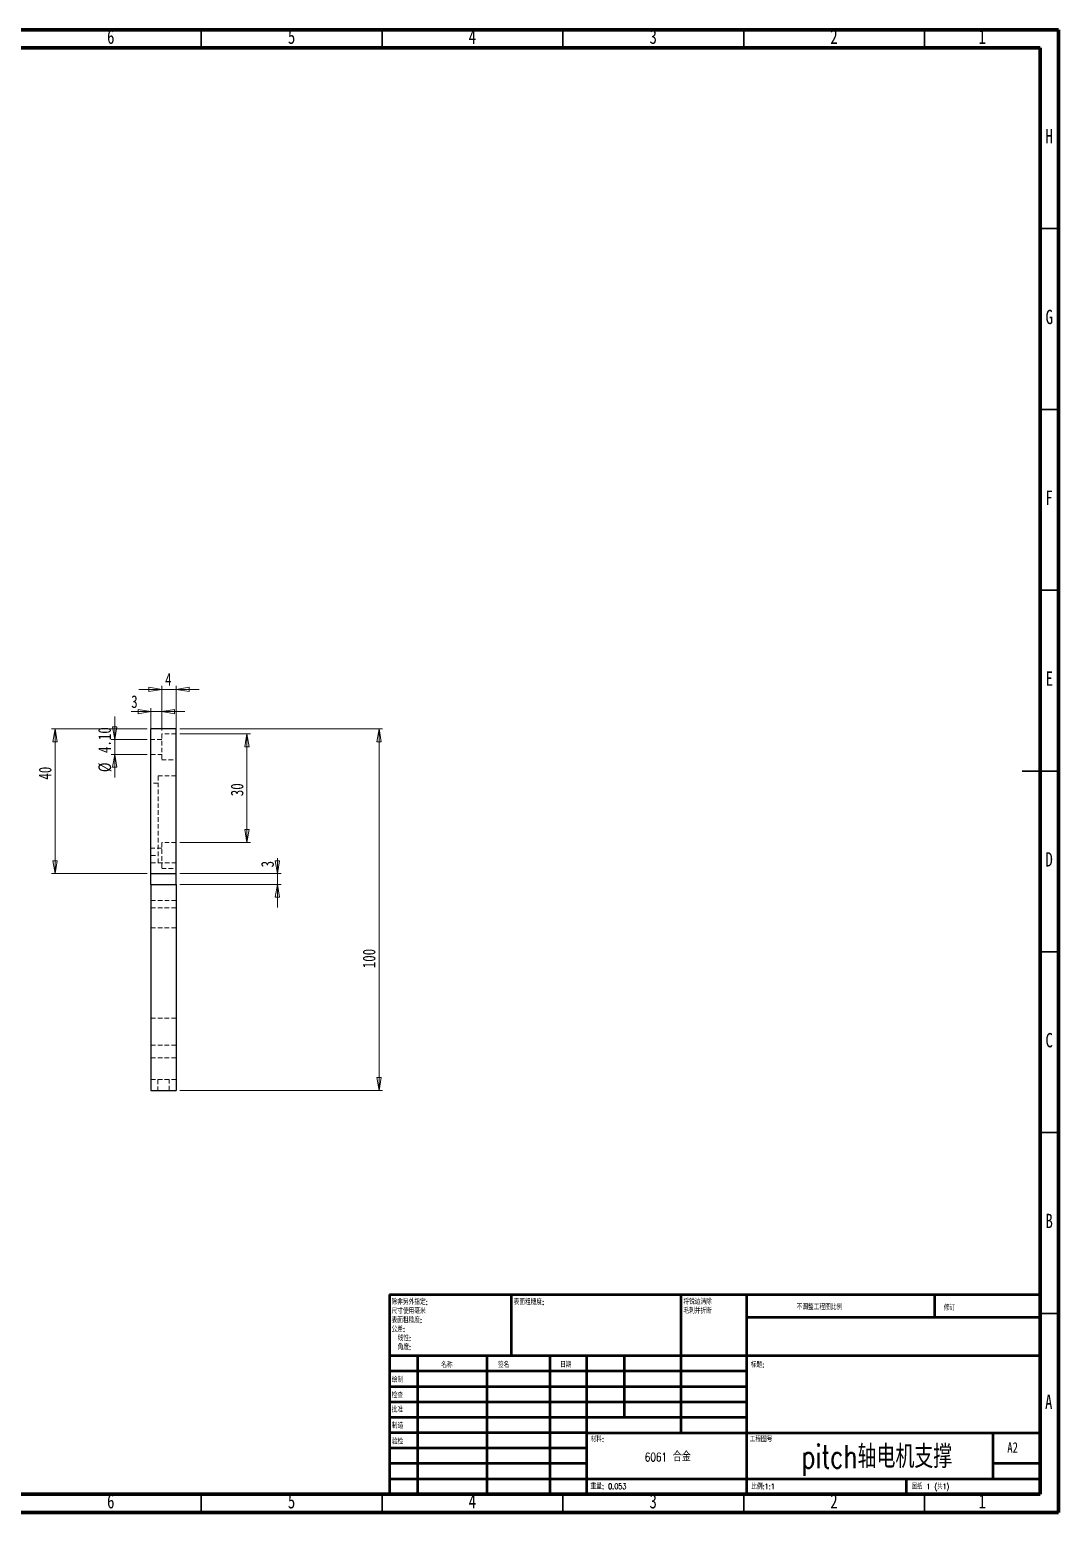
# Model space of a CAD drawing. Header units: millimetres. Extents: x 15 to 589, y 5 to 415.
# Drawn here: x 304.5 to 589, y 5 to 415 of the extents above; entities that cross this region are included whole.
import ezdxf

# ---------------------------------------------------------------- set-up
doc = ezdxf.new("R2010")
doc.units = ezdxf.units.MM
doc.linetypes.add('HIDDEN', pattern=[1.905, 1.27, -0.635])
doc.styles.add('SLDTEXTSTYLE0', font='TXT', dxfattribs={"width": 0.75, "bigfont": 'bigfont'})
doc.styles.add('SLDTEXTSTYLE1', font='TXT', dxfattribs={"width": 0.694444, "bigfont": 'bigfont'})
doc.styles.add('SLDTEXTSTYLE2', font='TXT', dxfattribs={"width": 0.75})
doc.dimstyles.new('SLDDIMSTYLE1', dxfattribs={"dimtxt": 3.5, "dimasz": 3.556, "dimexe": 0, "dimexo": 0.0625, "dimgap": 0.875, "dimtad": 1, "dimrnd": 1e-09, "dimzin": 12, "dimdsep": 46, "dimtxsty": 'SLDTEXTSTYLE2', "dimblk1": 'CLOSED', "dimblk2": 'CLOSED', "dimsah": 1, "dimcen": 0.09, "dimadec": 0, "dimazin": 3, "dimtfac": 1, "dimtofl": 0, "dimtmove": 0, "dimatfit": 3, "dimldrblk": 'CLOSED', "dimfxl": 1, "dimfrac": 2, "dimtolj": 1, "dimtzin": 12, "dimarcsym": 0})
doc.dimstyles.new('SLDDIMSTYLE5', dxfattribs={"dimtxt": 3.5, "dimasz": 3.556, "dimexe": 0, "dimexo": 0.0625, "dimgap": 0.875, "dimtad": 1, "dimrnd": 1e-09, "dimzin": 12, "dimdsep": 46, "dimtxsty": 'SLDTEXTSTYLE2', "dimblk1": 'CLOSED', "dimblk2": 'CLOSED', "dimsah": 1, "dimcen": 0.09, "dimadec": 0, "dimazin": 3, "dimtfac": 1, "dimtmove": 0, "dimatfit": 0, "dimldrblk": 'CLOSED', "dimfxl": 1, "dimfrac": 2, "dimtolj": 1, "dimtzin": 12, "dimarcsym": 0})
doc.dimstyles.new('SLDDIMSTYLE9', dxfattribs={"dimtxt": 3.5, "dimasz": 3.556, "dimexe": 0, "dimexo": 0.0625, "dimgap": 0.875, "dimtad": 1, "dimrnd": 1e-09, "dimzin": 4, "dimdsep": 46, "dimtxsty": 'SLDTEXTSTYLE2', "dimblk1": 'CLOSED', "dimblk2": 'CLOSED', "dimsah": 1, "dimcen": 0.09, "dimadec": 0, "dimazin": 1, "dimtfac": 1, "dimtmove": 0, "dimatfit": 0, "dimldrblk": 'CLOSED', "dimfxl": 1, "dimfrac": 2, "dimtolj": 1, "dimtzin": 12, "dimarcsym": 0})

# ---------------------------------------------------------------- blocks, each defined once
blk = doc.blocks.new('SW_NOTE_0')
at = {"color": 0, "linetype": 'Continuous', "lineweight": 0, "char_height": 1.5, "attachment_point": 1, "style": 'SLDTEXTSTYLE0'}
for s, insert in [('\\M+18F9C\\M+194F1另\\M+18A4F\\M+18E77\\M+192E8:', (0, 1.93)), ('\\M+1955C\\M+196CA\\M+19165糙\\M+19378:', (0, -3.07)), ('\\M+18EDA\\M+190A1\\M+18E67\\M+19770\\M+19F7C\\M+195C4', (0, -0.57)), ('\\M+18CF6\\M+18DB7:', (0, -5.57)), ('线\\M+190AB:', (1.69, -8.07)), ('\\M+18A70\\M+19378:', (1.69, -10.57))]:
    blk.add_mtext(s, dxfattribs=dict(at, insert=insert))
blk = doc.blocks.new('SW_NOTE_1')
at = {"color": 0, "linetype": 'Continuous', "lineweight": 0, "char_height": 1.5, "attachment_point": 1, "style": 'SLDTEXTSTYLE0'}
for s, insert in [('\\M+18FAB锐边\\M+190B4\\M+18F9C', (0, 1.93)), ('\\M+196D1\\M+18E68\\M+19BF3\\M+190DC\\M+19266', (0, -0.57))]:
    blk.add_mtext(s, dxfattribs=dict(at, insert=insert))
blk = doc.blocks.new('_Closed')
at = {"color": 0, "linetype": 'ByBlock', "lineweight": -2}
for p, q in [((-1, 0.166667), (0, 0)), ((-1, 0.166667), (-1, -0.166667)), ((0, 0), (-1, -0.166667)), ((0, 0), (-1, 0))]:
    blk.add_line(p, q, dxfattribs=at)
blk = doc.blocks.new('_D_22')
at = {"color": 7, "linetype": 'Continuous', "lineweight": 18}
for p, q in [((346.05, 221.65), (402.14, 221.65)), ((401.14, 221.65), (401.14, 121.65)), ((346.05, 121.65), (402.14, 121.65))]:
    blk.add_line(p, q, dxfattribs=at)
at = {"color": 7, "linetype": 'Continuous', "lineweight": 18, "xscale": 3.556, "yscale": 3.556}
for p, rotation in [((401.14, 221.65), 90), ((401.14, 121.65), 270)]:
    blk.add_blockref('_Closed', p, dxfattribs=dict(at, rotation=rotation))
at = {"color": 7, "linetype": 'Continuous', "lineweight": 18, "insert": (396.63, 155.47), "char_height": 3.5, "attachment_point": 1, "rotation": 90, "style": 'SLDTEXTSTYLE2'}
blk.add_mtext('100', dxfattribs=at)
blk = doc.blocks.new('_D_23')
at = {"color": 7, "linetype": 'Continuous', "lineweight": 18}
for p, q in [((341.05, 232.56), (334.7, 232.56)), ((341.05, 221.25), (341.05, 233.56)), ((345.05, 232.56), (341.05, 232.56)), ((345.05, 221.25), (345.05, 233.56)), ((345.05, 232.56), (351.4, 232.56))]:
    blk.add_line(p, q, dxfattribs=at)
at = {"color": 7, "linetype": 'Continuous', "lineweight": 18, "xscale": 3.556, "yscale": 3.556}
blk.add_blockref('_Closed', (341.05, 232.56), dxfattribs=at)
at = {"color": 7, "linetype": 'Continuous', "lineweight": 18, "xscale": 3.556, "yscale": 3.556, "rotation": 180}
blk.add_blockref('_Closed', (345.05, 232.56), dxfattribs=at)
at = {"color": 7, "linetype": 'Continuous', "lineweight": 18, "insert": (341.98, 237.08), "char_height": 3.5, "attachment_point": 1, "style": 'SLDTEXTSTYLE2'}
blk.add_mtext('4', dxfattribs=at)
blk = doc.blocks.new('_D_24')
at = {"color": 7, "linetype": 'Continuous', "lineweight": 18}
for p, q in [((338.05, 226.43), (332.61, 226.43)), ((338.05, 219.7), (338.05, 227.43)), ((341.05, 226.43), (338.05, 226.43)), ((341.05, 221.25), (341.05, 227.43)), ((341.05, 226.43), (347.4, 226.43))]:
    blk.add_line(p, q, dxfattribs=at)
at = {"color": 7, "linetype": 'Continuous', "lineweight": 18, "xscale": 3.556, "yscale": 3.556}
blk.add_blockref('_Closed', (338.05, 226.43), dxfattribs=at)
at = {"color": 7, "linetype": 'Continuous', "lineweight": 18, "xscale": 3.556, "yscale": 3.556, "rotation": 180}
blk.add_blockref('_Closed', (341.05, 226.43), dxfattribs=at)
at = {"color": 7, "linetype": 'Continuous', "lineweight": 18, "insert": (332.61, 230.94), "char_height": 3.5, "attachment_point": 1, "style": 'SLDTEXTSTYLE2'}
blk.add_mtext('3', dxfattribs=at)
blk = doc.blocks.new('_D_25')
at = {"color": 7, "linetype": 'Continuous', "lineweight": 18}
for p, q in [((328.05, 218.7), (328.05, 225.05)), ((337.05, 218.7), (327.05, 218.7)), ((328.05, 218.7), (328.05, 214.6)), ((337.05, 214.6), (327.05, 214.6)), ((328.05, 214.6), (328.05, 208.25))]:
    blk.add_line(p, q, dxfattribs=at)
at = {"color": 7, "linetype": 'Continuous', "lineweight": 18, "xscale": 3.556, "yscale": 3.556}
for p, rotation in [((328.05, 218.7), 270), ((328.05, 214.6), 90)]:
    blk.add_blockref('_Closed', p, dxfattribs=dict(at, rotation=rotation))
at = {"color": 7, "linetype": 'Continuous', "lineweight": 18, "char_height": 3.5, "attachment_point": 1, "rotation": 90, "style": 'SLDTEXTSTYLE2'}
for s, insert in [('4.10', (323.48, 214.98)), ('%%c', (323.54, 209.7))]:
    blk.add_mtext(s, dxfattribs=dict(at, insert=insert))
blk = doc.blocks.new('_D_26')
at = {"color": 7, "linetype": 'Continuous', "lineweight": 18}
for p, q in [((346.05, 220.25), (365.63, 220.25)), ((364.63, 190.25), (364.63, 220.25)), ((346.05, 190.25), (365.63, 190.25))]:
    blk.add_line(p, q, dxfattribs=at)
at = {"color": 7, "linetype": 'Continuous', "lineweight": 18, "xscale": 3.556, "yscale": 3.556}
for p, rotation in [((364.63, 220.25), 90), ((364.63, 190.25), 270)]:
    blk.add_blockref('_Closed', p, dxfattribs=dict(at, rotation=rotation))
at = {"color": 7, "linetype": 'Continuous', "lineweight": 18, "insert": (360.12, 203.04), "char_height": 3.5, "attachment_point": 1, "rotation": 90, "style": 'SLDTEXTSTYLE2'}
blk.add_mtext('30', dxfattribs=at)
blk = doc.blocks.new('_D_27')
at = {"color": 7, "linetype": 'Continuous', "lineweight": 18}
for p, q in [((337.05, 221.65), (310.56, 221.65)), ((311.56, 181.65), (311.56, 221.65)), ((337.05, 181.65), (310.56, 181.65))]:
    blk.add_line(p, q, dxfattribs=at)
at = {"color": 7, "linetype": 'Continuous', "lineweight": 18, "xscale": 3.556, "yscale": 3.556}
for p, rotation in [((311.56, 221.65), 90), ((311.56, 181.65), 270)]:
    blk.add_blockref('_Closed', p, dxfattribs=dict(at, rotation=rotation))
at = {"color": 7, "linetype": 'Continuous', "lineweight": 18, "insert": (307.05, 207.62), "char_height": 3.5, "attachment_point": 1, "rotation": 90, "style": 'SLDTEXTSTYLE2'}
blk.add_mtext('40', dxfattribs=at)
blk = doc.blocks.new('_D_28')
at = {"color": 7, "linetype": 'Continuous', "lineweight": 18}
for p, q in [((373.05, 181.65), (373.05, 185.93)), ((346.05, 181.65), (374.05, 181.65)), ((373.05, 178.65), (373.05, 181.65)), ((346.05, 178.65), (374.05, 178.65)), ((373.05, 178.65), (373.05, 172.3))]:
    blk.add_line(p, q, dxfattribs=at)
at = {"color": 7, "linetype": 'Continuous', "lineweight": 18, "xscale": 3.556, "yscale": 3.556}
for p, rotation in [((373.05, 181.65), 270), ((373.05, 178.65), 90)]:
    blk.add_blockref('_Closed', p, dxfattribs=dict(at, rotation=rotation))
at = {"color": 7, "linetype": 'Continuous', "lineweight": 18, "insert": (368.54, 183.35), "char_height": 3.5, "attachment_point": 1, "rotation": 90, "style": 'SLDTEXTSTYLE2'}
blk.add_mtext('3', dxfattribs=at)

msp = doc.modelspace()

# ---------------------------------------------------------------- linework, layer by layer
at = {"color": 7, "linetype": 'Continuous', "lineweight": 70}
for p, q in [((15, 415), (589, 415)), ((589, 415), (589, 5)), ((20, 410), (584, 410)), ((584, 410), (584, 10)), ((584, 10), (20, 10)), ((589, 5), (15, 5))]:
    msp.add_line(p, q, dxfattribs=at)
at = {"color": 7, "linetype": 'Continuous', "lineweight": 35}
for p, q in [((352, 410), (352, 415)), ((402, 410), (402, 415)), ((452, 410), (452, 415)), ((502, 410), (502, 415)), ((552, 410), (552, 415)), ((584, 360), (589, 360)), ((584, 310), (589, 310)), ((584, 260), (589, 260)), ((589.001, 210), (578.999, 210)), ((584, 210), (589, 210)), ((584, 160), (589, 160)), ((584, 110), (589, 110)), ((584, 60), (589, 60)), ((352, 10), (352, 5)), ((402, 10), (402, 5)), ((452, 10), (452, 5)), ((502, 10), (502, 5)), ((552, 10), (552, 5))]:
    msp.add_line(p, q, dxfattribs=at)
at = {"color": 7, "linetype": 'Continuous', "lineweight": 25}
for p, q in [((345.05, 221.65247), (338.05, 221.65247)), ((338.05, 181.65247), (338.05, 221.65247)), ((345.05, 181.65247), (345.05, 221.65247)), ((338.05, 181.65247), (345.05, 181.65247)), ((338.05, 178.65247), (338.05, 181.65247)), ((345.05, 178.65247), (345.05, 181.65247)), ((338.05, 178.65247), (345.05, 178.65247)), ((338.05, 178.65247), (338.05, 121.65247)), ((345.05, 178.65247), (345.05, 121.65247)), ((338.05, 121.65247), (345.05, 121.65247))]:
    msp.add_line(p, q, dxfattribs=at)
at = {"color": 7, "linetype": 'HIDDEN', "lineweight": 18}
for p, q in [((341.05, 218.70248), (338.05, 218.70248)), ((341.05, 220.25247), (341.05, 213.05247)), ((345.05, 220.25247), (341.05, 220.25247)), ((338.05, 214.60247), (341.05, 214.60247)), ((341.05, 213.05247), (345.05, 213.05247)), ((340.05, 206.65247), (338.05, 206.65247)), ((340.05, 208.67747), (340.05, 184.62747)), ((345.05, 208.67747), (340.05, 208.67747)), ((341.05, 188.70248), (338.05, 188.70248)), ((341.05, 190.25247), (341.05, 183.05247)), ((345.05, 190.25247), (341.05, 190.25247)), ((338.05, 186.65247), (340.05, 186.65247)), ((338.05, 184.60247), (341.05, 184.60247)), ((340.05, 184.62747), (345.05, 184.62747)), ((338.05, 181.65247), (345.05, 181.65247)), ((341.05, 183.05247), (345.05, 183.05247)), ((338.05, 178.65247), (345.05, 178.65247)), ((345.05, 174.15247), (338.05, 174.15247)), ((338.05, 172.17331), (345.05, 172.17331)), ((338.05, 166.65247), (345.05, 166.65247)), ((338.05, 141.65247), (345.05, 141.65247)), ((338.05, 134.15247), (345.05, 134.15247)), ((338.05, 130.65247), (345.05, 130.65247)), ((338.05, 124.65247), (345.05, 124.65247)), ((340, 124.65247), (340, 121.65247)), ((343.1, 121.65247), (343.1, 124.65247))]:
    msp.add_line(p, q, dxfattribs=at)
at = {"color": 7, "linetype": 'Continuous', "lineweight": 50}
for p, q in [((404, 65.25), (584, 65.25)), ((404, 65.25), (404, 10)), ((437.8, 48.25), (437.8, 65.25)), ((484.6, 65.25), (484.6, 27)), ((502.8, 65.25), (502.8, 10)), ((554.8, 58.875), (554.8, 65.25)), ((584, 58.875), (502.8, 58.875)), ((584, 48.25), (404, 48.25)), ((411.8, 48.25), (411.8, 10)), ((430.99095, 48.25), (430.99095, 10)), ((448.39893, 48.25), (448.39893, 10)), ((458.6, 10), (458.6, 48.25)), ((469, 31.25), (469, 48.25)), ((502.8, 44), (404, 44)), ((502.8, 39.75), (404, 39.75)), ((502.8, 35.5), (404, 35.5)), ((502.8, 31.25), (404, 31.25)), ((458.6, 27), (404, 27)), ((458.6, 27), (584, 27)), ((571, 14.25), (571, 27)), ((458.6, 22.74993), (404, 22.74993)), ((458.6, 18.5), (404, 18.5)), ((584, 18.5), (571, 18.5)), ((404, 14.25), (584, 14.25)), ((547, 10), (547, 14.25))]:
    msp.add_line(p, q, dxfattribs=at)

# ---------------------------------------------------------------- block references
at = {"color": 7, "linetype": 'Continuous', "lineweight": 0}
for name, p in [('SW_NOTE_0', (404.59367, 61.98737)), ('SW_NOTE_1', (485.30922, 62.06949))]:
    msp.add_blockref(name, p, dxfattribs=at)

# ---------------------------------------------------------------- texts
for s, insert, char_height, attachment_point, style in [('6', (326.96004, 415.06015), 3.96875, 2, 'SLDTEXTSTYLE2'), ('5', (376.96004, 415.06015), 3.96875, 2, 'SLDTEXTSTYLE2'), ('4', (426.96004, 415.06015), 3.96875, 2, 'SLDTEXTSTYLE2'), ('3', (476.96004, 415.06015), 3.96875, 2, 'SLDTEXTSTYLE2'), ('2', (526.96004, 415.06015), 3.96875, 2, 'SLDTEXTSTYLE2'), ('1', (567.96004, 415.06015), 3.96875, 2, 'SLDTEXTSTYLE2'), ('H', (586.49035, 387.56015), 3.96875, 2, 'SLDTEXTSTYLE2'), ('G', (586.48668, 337.56015), 3.96875, 2, 'SLDTEXTSTYLE2'), ('F', (586.45774, 287.56015), 3.96875, 2, 'SLDTEXTSTYLE2'), ('E', (586.50781, 237.56015), 3.96875, 2, 'SLDTEXTSTYLE2'), ('D', (586.45269, 187.56015), 3.96875, 2, 'SLDTEXTSTYLE2'), ('C', (586.45866, 137.56015), 3.96875, 2, 'SLDTEXTSTYLE2'), ('B', (586.4706, 87.56015), 3.96875, 2, 'SLDTEXTSTYLE2'), ('\\M+1955C\\M+196CA\\M+19165糙\\M+19378:', (438.37129, 63.91927), 1.5, 1, 'SLDTEXTSTYLE0'), ('\\M+19573调\\M+190AE\\M+18D48\\M+192F6图\\M+194E4\\M+197E1', (516.61464, 62.53299), 1.5, 1, 'SLDTEXTSTYLE0'), ('\\M+18F43订', (557.32758, 62.33491), 1.5, 1, 'SLDTEXTSTYLE0'), ('\\M+196BC\\M+18FCC', (418.32224, 46.50148), 1.5, 1, 'SLDTEXTSTYLE0'), ('签\\M+196BC', (434.03359, 46.56176), 1.5, 1, 'SLDTEXTSTYLE0'), ('\\M+193FA\\M+18AFA', (451.2147, 46.57618), 1.5, 1, 'SLDTEXTSTYLE0'), ('标题:', (503.95619, 46.57618), 1.5, 1, 'SLDTEXTSTYLE0'), ('绘\\M+190A7', (404.68467, 42.42971), 1.5, 1, 'SLDTEXTSTYLE0'), ('检查', (404.62358, 38.15441), 1.5, 1, 'SLDTEXTSTYLE0'), ('A', (586.33969, 37.56015), 3.96875, 2, 'SLDTEXTSTYLE2'), ('\\M+194E1\\M+18F79', (404.62163, 34.17683), 1.5, 1, 'SLDTEXTSTYLE0'), ('\\M+190A7\\M+191A2', (404.68219, 29.7337), 1.5, 1, 'SLDTEXTSTYLE0'), ('验检', (404.67686, 25.34965), 1.5, 1, 'SLDTEXTSTYLE0'), ('\\M+18DDE\\M+197BF:', (459.64586, 25.98606), 1.5, 1, 'SLDTEXTSTYLE0'), ('\\M+18D48\\M+192F6图\\M+18D86', (503.62865, 25.98606), 1.5, 1, 'SLDTEXTSTYLE0'), ('6061 \\M+18D87\\M+18BE0', (481.01556, 21.48557), 2.38125, 2, 'SLDTEXTSTYLE0'), ('pitch轴电\\M+18AF7\\M+18E78撑', (538.80857, 23.60691), 6.35, 2, 'SLDTEXTSTYLE0'), ('A2', (574.87116, 24.40639), 2.910417, 1, 'SLDTEXTSTYLE2'), ('\\M+18F64\\M+197CA: 0.053', (459.61781, 12.94931), 1.4986, 1, 'SLDTEXTSTYLE0'), ('\\M+194E4\\M+197E1:1:1', (504.07397, 12.90009), 1.5, 1, 'SLDTEXTSTYLE0'), ('图纸 1 (\\M+18BA41)', (548.47829, 12.90009), 1.5, 1, 'SLDTEXTSTYLE1'), ('6', (326.96004, 10.06015), 3.96875, 2, 'SLDTEXTSTYLE2'), ('5', (376.96004, 10.06015), 3.96875, 2, 'SLDTEXTSTYLE2'), ('4', (426.96004, 10.06015), 3.96875, 2, 'SLDTEXTSTYLE2'), ('3', (476.96004, 10.06015), 3.96875, 2, 'SLDTEXTSTYLE2'), ('2', (526.96004, 10.06015), 3.96875, 2, 'SLDTEXTSTYLE2'), ('1', (567.96004, 10.06015), 3.96875, 2, 'SLDTEXTSTYLE2')]:
    msp.add_mtext(s, dxfattribs=dict(at, insert=insert, char_height=char_height, attachment_point=attachment_point, style=style))

# ---------------------------------------------------------------- dimensions: what is measured, and where the dimension line sits
at = {"color": 7, "linetype": 'Continuous', "lineweight": 18}
for base, p1, p2, picture, middle in [((341.05, 232.56364), (345.05, 220.25247), (341.05, 220.25247), '_D_23', (343.27651, 232.56364)), ((338.05, 226.4323), (341.05, 220.25247), (338.05, 218.70247), '_D_24', (333.90432, 226.4323))]:
    dim = msp.add_linear_dim(base=base, p1=p1, p2=p2, dimstyle='SLDDIMSTYLE5', dxfattribs=at)
    dim.commit()
    dim.dimension.update_dxf_attribs({"geometry": picture, "text_midpoint": middle, "dimtype": 160})
for base, p1, p2, dimstyle, picture, middle in [((311.56481, 221.65247), (338.05, 181.65247), (338.05, 221.65247), 'SLDDIMSTYLE1', '_D_27', (311.56481, 210.20577)), ((401.14457, 121.65247), (345.05, 221.65247), (345.05, 121.65247), 'SLDDIMSTYLE1', '_D_22', (401.14457, 159.3517)), ((364.63268, 220.25247), (345.05, 190.25247), (345.05, 220.25247), 'SLDDIMSTYLE1', '_D_26', (364.63268, 205.63105)), ((373.05, 181.65247), (345.05, 178.65247), (345.05, 181.65247), 'SLDDIMSTYLE5', '_D_28', (373.05, 184.63877))]:
    dim = msp.add_linear_dim(base=base, p1=p1, p2=p2, angle=90, dimstyle=dimstyle, dxfattribs=at)
    dim.commit()
    dim.dimension.update_dxf_attribs({"geometry": picture, "text_midpoint": middle, "dimtype": 160})
dim = msp.add_linear_dim(base=(328.05, 214.60247), p1=(338.05, 218.70247), p2=(338.05, 214.60247), angle=90, text='%%c<>', dimstyle='SLDDIMSTYLE9', dxfattribs=at)
dim.commit()
dim.dimension.update_dxf_attribs({"geometry": '_D_25', "text_midpoint": (328.05, 216.86473), "dimtype": 160})

doc.saveas('drawing.dxf')
